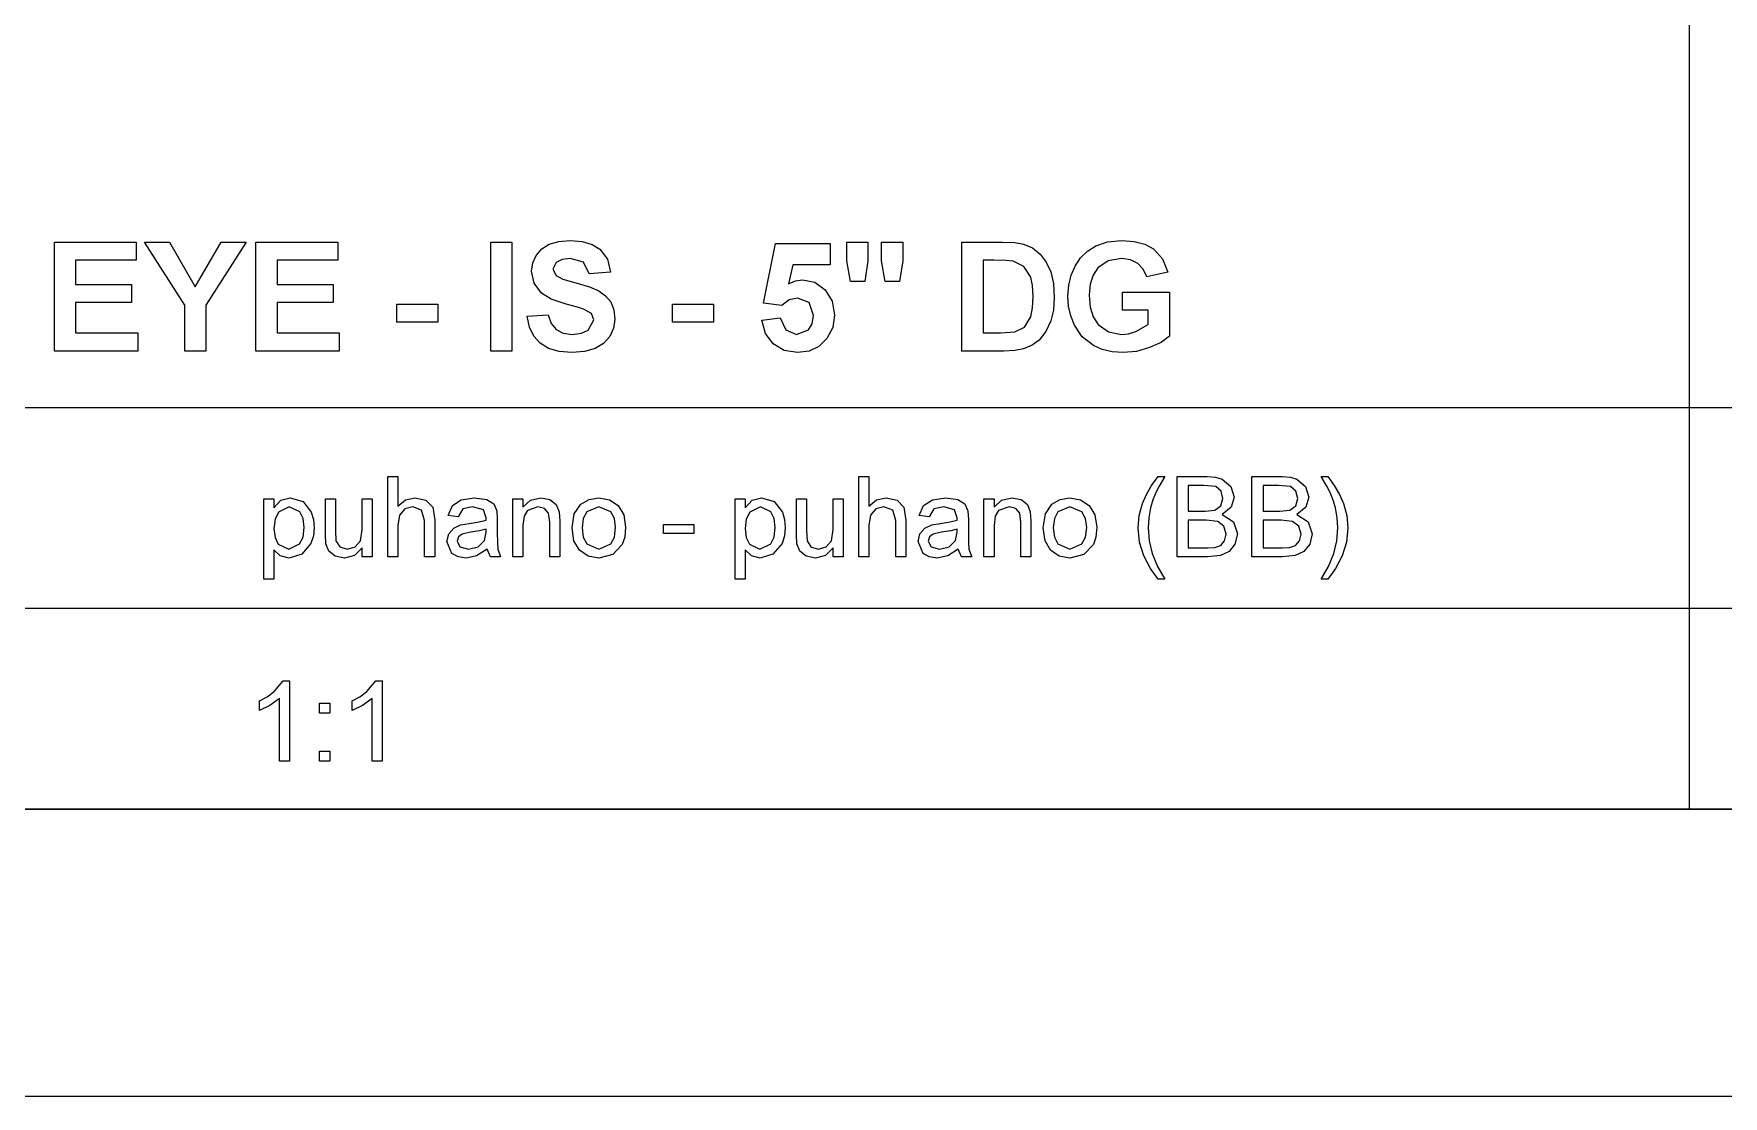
# Model space of a CAD drawing. Extents: x 0 to 297, y 0 to 420.
# Drawn here: x 231.78 to 261.21, y 0 to 18.51 of the extents above; entities that cross this region are included whole.
import ezdxf

# ---------------------------------------------------------------- set-up
doc = ezdxf.new("R2010")
doc.units = 0

msp = doc.modelspace()

# ---------------------------------------------------------------- linework, layer by layer
at = {"color": 7, "lineweight": 13}
for p, q in [((260.611, 40), (260.611, 5)), ((142.421, 12), (292, 12)), ((142.421, 8.5), (292, 8.5)), ((0, 0), (297, 0))]:
    msp.add_line(p, q, dxfattribs=at)
at = {"color": 7, "lineweight": 30}
msp.add_line((20, 5), (292, 5), dxfattribs=at)
at = {"color": 7, "lineweight": 13}
for points in [[(232.138, 12.981), (232.138, 14.881), (233.563, 14.881), (233.563, 14.565), (232.508, 14.565), (232.508, 14.142), (233.484, 14.142), (233.484, 13.826), (232.508, 13.826), (232.508, 13.298), (233.59, 13.298), (233.59, 12.981)], [(234.408, 12.981), (234.408, 13.781), (233.709, 14.881), (234.141, 14.881), (234.592, 14.099), (235.044, 14.881), (235.477, 14.881), (234.777, 13.778), (234.777, 12.981)], [(235.648, 12.981), (235.648, 14.881), (237.073, 14.881), (237.073, 14.565), (236.018, 14.565), (236.018, 14.142), (236.994, 14.142), (236.994, 13.826), (236.018, 13.826), (236.018, 13.298), (237.1, 13.298), (237.1, 12.981)], [(239.738, 12.981), (239.738, 14.881), (240.108, 14.881), (240.108, 12.981)], [(240.372, 13.588), (240.741, 13.615), (240.792, 13.461), (240.878, 13.355), (241, 13.292), (241.158, 13.272), (241.321, 13.29), (241.438, 13.347), (241.533, 13.523), (241.494, 13.634), (241.357, 13.713), (241.248, 13.746), (241.053, 13.799), (240.793, 13.887), (240.624, 13.991), (240.494, 14.165), (240.451, 14.375), (240.471, 14.516), (240.53, 14.648), (240.627, 14.76), (240.759, 14.841), (240.924, 14.891), (241.12, 14.908), (241.331, 14.891), (241.505, 14.84), (241.64, 14.757), (241.773, 14.58), (241.823, 14.353), (241.454, 14.327), (241.354, 14.529), (241.125, 14.591), (240.984, 14.574), (240.878, 14.524), (240.82, 14.408), (240.876, 14.295), (240.997, 14.233), (241.22, 14.167), (241.457, 14.098), (241.624, 14.028), (241.74, 13.945), (241.828, 13.837), (241.884, 13.701), (241.902, 13.537), (241.88, 13.38), (241.812, 13.234), (241.704, 13.11), (241.558, 13.024), (241.374, 12.972), (241.149, 12.955), (240.929, 12.973), (240.746, 13.027), (240.6, 13.117), (240.49, 13.241), (240.414, 13.398)], [(244.462, 13.521), (244.779, 13.562), (244.878, 13.35), (245.067, 13.272), (245.274, 13.353), (245.338, 13.455), (245.359, 13.598), (245.283, 13.828), (245.083, 13.905), (244.938, 13.872), (244.809, 13.773), (244.488, 13.814), (244.7, 14.855), (245.65, 14.855), (245.65, 14.485), (244.998, 14.485), (244.928, 14.154), (245.047, 14.205), (245.169, 14.222), (245.385, 14.179), (245.566, 14.05), (245.688, 13.853), (245.729, 13.606), (245.695, 13.39), (245.594, 13.199), (245.455, 13.063), (245.285, 12.982), (245.084, 12.955), (244.847, 12.993), (244.659, 13.108), (244.527, 13.288)], [(246.004, 14.195), (245.94, 14.555), (245.94, 14.881), (246.309, 14.881), (246.309, 14.555), (246.254, 14.195)], [(246.611, 14.195), (246.547, 14.555), (246.547, 14.881), (246.916, 14.881), (246.916, 14.555), (246.861, 14.195)], [(247.945, 14.881), (248.654, 14.881), (248.865, 14.872), (249.019, 14.845), (249.176, 14.777), (249.309, 14.67), (249.415, 14.53), (249.492, 14.362), (249.539, 14.159), (249.555, 13.913), (249.54, 13.695), (249.496, 13.509), (249.409, 13.321), (249.29, 13.173), (249.172, 13.086), (249.018, 13.021), (248.868, 12.991), (248.675, 12.981), (247.945, 12.981)], [(250.743, 13.694), (250.743, 14.01), (251.561, 14.01), (251.561, 13.239), (251.414, 13.133), (251.213, 13.041), (250.984, 12.976), (250.752, 12.955), (250.563, 12.969), (250.391, 13.01), (250.235, 13.079), (250.042, 13.23), (249.904, 13.435), (249.842, 13.593), (249.805, 13.761), (249.793, 13.938), (249.806, 14.127), (249.848, 14.302), (249.916, 14.462), (250.011, 14.603), (250.132, 14.72), (250.278, 14.814), (250.482, 14.884), (250.73, 14.908), (250.948, 14.891), (251.131, 14.842), (251.28, 14.76), (251.442, 14.585), (251.534, 14.353), (251.165, 14.274), (251.105, 14.406), (251.01, 14.506), (250.882, 14.57), (250.725, 14.591), (250.494, 14.551), (250.315, 14.43), (250.23, 14.306), (250.179, 14.147), (250.162, 13.954), (250.179, 13.745), (250.231, 13.575), (250.318, 13.442), (250.498, 13.314), (250.726, 13.272), (250.85, 13.284), (250.976, 13.321), (251.191, 13.441), (251.191, 13.694)], [(248.315, 14.565), (248.315, 13.298), (248.622, 13.298), (248.87, 13.316), (249.036, 13.396), (249.144, 13.58), (249.175, 13.732), (249.186, 13.93), (249.175, 14.126), (249.144, 14.271), (249.027, 14.456), (248.837, 14.546), (248.71, 14.56), (248.5, 14.565)], [(238.102, 13.483), (238.102, 13.799), (238.815, 13.799), (238.815, 13.483)], [(242.905, 13.483), (242.905, 13.799), (243.618, 13.799), (243.618, 13.483)], [(237.947, 9.395), (237.947, 10.795), (238.122, 10.795), (238.122, 10.279), (238.255, 10.389), (238.419, 10.426), (238.611, 10.381), (238.728, 10.259), (238.763, 10.034), (238.763, 9.395), (238.588, 9.395), (238.588, 10.028), (238.534, 10.212), (238.381, 10.27), (238.242, 10.231), (238.149, 10.125), (238.122, 9.941), (238.122, 9.395)], [(246.152, 9.395), (246.152, 10.795), (246.327, 10.795), (246.327, 10.279), (246.46, 10.389), (246.625, 10.426), (246.817, 10.381), (246.934, 10.259), (246.969, 10.034), (246.969, 9.395), (246.794, 9.395), (246.794, 10.028), (246.74, 10.212), (246.587, 10.27), (246.448, 10.231), (246.355, 10.125), (246.327, 9.941), (246.327, 9.395)], [(251.363, 9.006), (251.228, 9.196), (251.115, 9.416), (251.039, 9.654), (251.013, 9.901), (251.032, 10.118), (251.089, 10.326), (251.159, 10.483), (251.25, 10.639), (251.363, 10.795), (251.48, 10.795), (251.382, 10.629), (251.324, 10.518), (251.271, 10.387), (251.23, 10.251), (251.199, 10.076), (251.188, 9.901), (251.206, 9.677), (251.261, 9.453), (251.352, 9.229), (251.48, 9.006)], [(251.694, 9.395), (251.694, 10.795), (252.22, 10.795), (252.365, 10.784), (252.478, 10.752), (252.63, 10.62), (252.685, 10.433), (252.634, 10.263), (252.478, 10.134), (252.675, 10.008), (252.744, 9.798), (252.702, 9.616), (252.601, 9.487), (252.448, 9.418), (252.224, 9.395)], [(251.888, 10.192), (252.182, 10.192), (252.353, 10.21), (252.456, 10.283), (252.491, 10.412), (252.459, 10.542), (252.366, 10.619), (252.16, 10.639), (251.888, 10.639)], [(252.997, 9.395), (252.997, 10.795), (253.523, 10.795), (253.668, 10.784), (253.781, 10.752), (253.933, 10.62), (253.988, 10.433), (253.937, 10.263), (253.781, 10.134), (253.978, 10.008), (254.047, 9.798), (254.005, 9.616), (253.903, 9.487), (253.751, 9.418), (253.527, 9.395)], [(253.191, 10.192), (253.484, 10.192), (253.656, 10.21), (253.759, 10.283), (253.794, 10.412), (253.761, 10.542), (253.669, 10.619), (253.462, 10.639), (253.191, 10.639)], [(254.319, 9.006), (254.202, 9.006), (254.33, 9.229), (254.421, 9.453), (254.476, 9.677), (254.494, 9.901), (254.483, 10.075), (254.452, 10.248), (254.412, 10.385), (254.359, 10.516), (254.301, 10.627), (254.202, 10.795), (254.319, 10.795), (254.432, 10.639), (254.523, 10.483), (254.593, 10.326), (254.65, 10.118), (254.669, 9.901), (254.643, 9.654), (254.567, 9.416), (254.454, 9.196)], [(235.788, 9.006), (235.788, 10.406), (235.963, 10.406), (235.963, 10.251), (236.084, 10.382), (236.248, 10.426), (236.469, 10.359), (236.614, 10.172), (236.651, 10.046), (236.663, 9.908), (236.649, 9.762), (236.608, 9.63), (236.448, 9.441), (236.226, 9.376), (236.074, 9.415), (235.963, 9.516), (235.963, 9.006)], [(237.499, 9.395), (237.499, 9.554), (237.365, 9.42), (237.19, 9.376), (237.03, 9.41), (236.919, 9.496), (236.868, 9.622), (236.858, 9.782), (236.858, 10.406), (237.033, 10.406), (237.033, 9.853), (237.043, 9.674), (237.11, 9.569), (237.237, 9.531), (237.378, 9.57), (237.472, 9.676), (237.499, 9.871), (237.499, 10.406), (237.674, 10.406), (237.674, 9.395)], [(239.677, 9.531), (239.493, 9.411), (239.311, 9.376), (239.169, 9.396), (239.064, 9.456), (238.977, 9.664), (239.01, 9.798), (239.095, 9.896), (239.214, 9.952), (239.361, 9.978), (239.536, 10.005), (239.657, 10.037), (239.658, 10.078), (239.611, 10.216), (239.424, 10.27), (239.253, 10.231), (239.172, 10.095), (238.997, 10.114), (239.072, 10.288), (239.225, 10.39), (239.457, 10.426), (239.669, 10.395), (239.79, 10.317), (239.844, 10.199), (239.852, 10.046), (239.852, 9.829), (239.855, 9.64), (239.864, 9.531), (239.91, 9.395), (239.735, 9.395)], [(240.124, 9.395), (240.124, 10.406), (240.299, 10.406), (240.299, 10.263), (240.43, 10.385), (240.609, 10.426), (240.77, 10.393), (240.881, 10.307), (240.932, 10.181), (240.941, 10.015), (240.941, 9.395), (240.766, 9.395), (240.766, 10.003), (240.747, 10.158), (240.677, 10.239), (240.561, 10.27), (240.377, 10.201), (240.319, 10.102), (240.299, 9.941), (240.299, 9.395)], [(241.155, 9.901), (241.193, 10.143), (241.309, 10.314), (241.451, 10.398), (241.622, 10.426), (241.809, 10.392), (241.958, 10.29), (242.056, 10.128), (242.088, 9.915), (242.074, 9.741), (242.03, 9.61), (241.863, 9.437), (241.622, 9.376), (241.433, 9.409), (241.284, 9.511), (241.187, 9.676)], [(243.994, 9.006), (243.994, 10.406), (244.169, 10.406), (244.169, 10.251), (244.29, 10.382), (244.453, 10.426), (244.675, 10.359), (244.82, 10.172), (244.857, 10.046), (244.869, 9.908), (244.855, 9.762), (244.814, 9.63), (244.653, 9.441), (244.432, 9.376), (244.28, 9.415), (244.169, 9.516), (244.169, 9.006)], [(245.705, 9.395), (245.705, 9.554), (245.571, 9.42), (245.396, 9.376), (245.235, 9.41), (245.124, 9.496), (245.073, 9.622), (245.063, 9.782), (245.063, 10.406), (245.238, 10.406), (245.238, 9.853), (245.249, 9.674), (245.316, 9.569), (245.442, 9.531), (245.584, 9.57), (245.677, 9.676), (245.705, 9.871), (245.705, 10.406), (245.88, 10.406), (245.88, 9.395)], [(247.883, 9.531), (247.699, 9.411), (247.516, 9.376), (247.374, 9.396), (247.269, 9.456), (247.183, 9.664), (247.215, 9.798), (247.301, 9.896), (247.42, 9.952), (247.567, 9.978), (247.741, 10.005), (247.862, 10.037), (247.863, 10.078), (247.817, 10.216), (247.63, 10.27), (247.459, 10.231), (247.377, 10.095), (247.202, 10.114), (247.278, 10.288), (247.431, 10.39), (247.663, 10.426), (247.875, 10.395), (247.995, 10.317), (248.049, 10.199), (248.058, 10.046), (248.058, 9.829), (248.061, 9.64), (248.069, 9.531), (248.116, 9.395), (247.941, 9.395)], [(248.33, 9.395), (248.33, 10.406), (248.505, 10.406), (248.505, 10.263), (248.636, 10.385), (248.814, 10.426), (248.976, 10.393), (249.086, 10.307), (249.137, 10.181), (249.147, 10.015), (249.147, 9.395), (248.972, 9.395), (248.972, 10.003), (248.952, 10.158), (248.883, 10.239), (248.766, 10.27), (248.582, 10.201), (248.524, 10.102), (248.505, 9.941), (248.505, 9.395)], [(249.36, 9.901), (249.399, 10.143), (249.514, 10.314), (249.657, 10.398), (249.828, 10.426), (250.014, 10.392), (250.163, 10.29), (250.261, 10.128), (250.294, 9.915), (250.279, 9.741), (250.236, 9.61), (250.068, 9.437), (249.828, 9.376), (249.638, 9.409), (249.489, 9.511), (249.393, 9.676)], [(235.963, 9.892), (235.982, 9.732), (236.039, 9.619), (236.222, 9.531), (236.41, 9.622), (236.469, 9.739), (236.488, 9.905), (236.469, 10.065), (236.412, 10.179), (236.23, 10.27), (236.044, 10.173), (235.983, 10.055)], [(241.33, 9.901), (241.351, 9.739), (241.413, 9.623), (241.622, 9.531), (241.83, 9.624), (241.892, 9.741), (241.913, 9.906), (241.892, 10.064), (241.83, 10.178), (241.622, 10.27), (241.413, 10.178), (241.351, 10.063)], [(244.169, 9.892), (244.188, 9.732), (244.245, 9.619), (244.428, 9.531), (244.616, 9.622), (244.674, 9.739), (244.694, 9.905), (244.675, 10.065), (244.618, 10.179), (244.436, 10.27), (244.25, 10.173), (244.189, 10.055)], [(249.535, 9.901), (249.556, 9.739), (249.619, 9.623), (249.828, 9.531), (250.036, 9.624), (250.098, 9.741), (250.119, 9.906), (250.098, 10.064), (250.035, 10.178), (249.828, 10.27), (249.619, 10.178), (249.556, 10.063)], [(251.888, 9.551), (252.227, 9.551), (252.35, 9.557), (252.454, 9.596), (252.522, 9.674), (252.549, 9.794), (252.51, 9.931), (252.401, 10.013), (252.202, 10.037), (251.888, 10.037)], [(253.191, 9.551), (253.53, 9.551), (253.652, 9.557), (253.757, 9.596), (253.825, 9.674), (253.852, 9.794), (253.812, 9.931), (253.704, 10.013), (253.505, 10.037), (253.191, 10.037)], [(239.658, 9.881), (239.544, 9.85), (239.386, 9.824), (239.241, 9.794), (239.175, 9.744), (239.152, 9.672), (239.202, 9.571), (239.35, 9.531), (239.52, 9.573), (239.63, 9.679), (239.657, 9.827)], [(242.749, 9.803), (242.749, 9.959), (243.274, 9.959), (243.274, 9.803)], [(247.863, 9.881), (247.75, 9.85), (247.592, 9.824), (247.446, 9.794), (247.381, 9.744), (247.358, 9.672), (247.408, 9.571), (247.555, 9.531), (247.726, 9.573), (247.836, 9.679), (247.862, 9.827)], [(236.234, 5.835), (236.059, 5.835), (236.059, 6.926), (235.893, 6.808), (235.709, 6.719), (235.709, 6.885), (235.846, 6.959), (235.965, 7.048), (236.121, 7.235), (236.234, 7.235)], [(237.848, 5.835), (237.673, 5.835), (237.673, 6.926), (237.507, 6.808), (237.323, 6.719), (237.323, 6.885), (237.46, 6.959), (237.579, 7.048), (237.735, 7.235), (237.848, 7.235)], [(236.759, 6.671), (236.759, 6.846), (236.934, 6.846), (236.934, 6.671)], [(236.759, 5.835), (236.759, 6.01), (236.934, 6.01), (236.934, 5.835)]]:
    msp.add_lwpolyline(points, close=True, dxfattribs=at)

doc.saveas('drawing.dxf')
